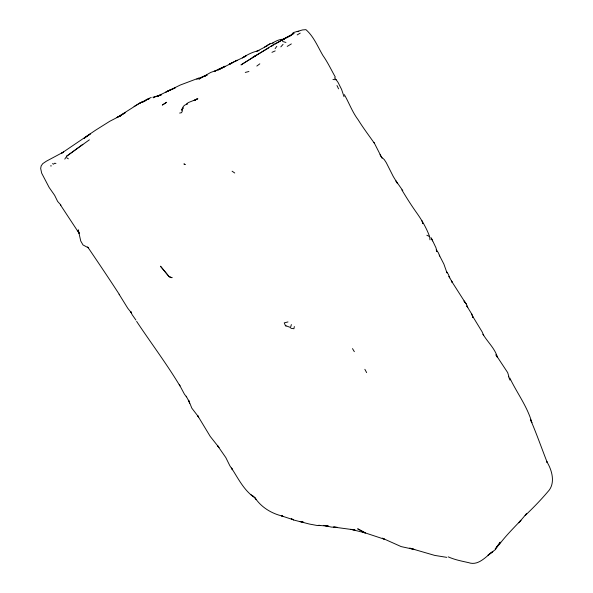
<?xml version="1.0" encoding="UTF-8"?>
<svg xmlns="http://www.w3.org/2000/svg" width="593" height="593" viewBox="0 0 593 593"><rect width="100%" height="100%" fill="white"/><g stroke="black" fill="none" stroke-linecap="round" stroke-linejoin="round"><path stroke-width="0.89" d="M294.343 326.558L293.92 328.737L290.852 328.292M291.371 324.579L290.533 327.492L285.374 325.55L284.24 322.874L287.983 321.94M182.592 110.446L181.577 112.692L179.642 113.063M64.77 159.117L65.919 157.404M275.115 48.633L276.805 46.328M84.191 138.54L85.073 137.368L90.225 134.04L84.51 138.08M183.126 108.111L181.532 110.224L183.422 106.28L185.209 104.842L187.677 103.975M495.207 548.866L500.299 542.158L495.422 549.563L488.039 555.159L492.835 551.557C485.726 556.708 478.403 566.145 468.5 562.616C461.606 561.082 454.698 559.777 448.204 556.842M255.598 55.705L240.98 64.911L274.463 44.052L290.926 35.469L293.32 32.593L302.437 29.946L305.929 29.65C313.771 36.521 317.737 46.684 322.933 55.52C327.759 62.347 331.302 69.967 335.416 77.246M181.68 109.616L183.163 107.956M280.815 46.884L283.046 44.379M499.358 544.396C505.859 535.709 513.545 528.141 520.943 520.254L518.779 522.804L526.673 513.523L525.168 515.495C533.085 507.964 540.749 500.099 547.821 491.753C555.819 483.569 552.113 470.116 546.702 461.524L547.235 462.503C541.602 448.108 536.539 433.609 530.387 419.37M496.511 547.28L499.714 543.914L497.823 545.575M245.91 55.727L242.367 57.877C247.615 54.512 252.922 51.806 259.052 50.598M256.821 66.06L259.823 63.822M82.835 144.329L66.26 156.47L89.387 139.815M291.371 35.18L294.069 33.26L283.157 39.227L290.926 35.469M123.262 113.878L119.712 116.361L121.595 115.057M186.506 103.857L188.426 102.537L197.869 98.764L193.933 100.647M201.768 77.216L198.885 79.158L210.76 72.42L217.031 70.174L214.288 71.434L224.984 66.542M148.591 98.734L149.429 98.542L139.444 103.301L116.917 117.599L118.022 117.021L109.831 121.246L95.532 130.223L61.576 153.216L63.636 151.978L46.499 161.118L42.778 163.624L41.162 165.907L40.665 168.442L41.68 173.178L49.16 187.484L54.638 195.319L57.632 201.42L60.946 205.134M122.269 114.619L125.612 112.425L124.048 113.396M272.639 42.97C276.093 40.895 280.015 38.923 284.143 39.279L280.808 40.45L284.625 38.819M139.444 103.301L134.092 106.481M256.361 55.216L252.314 57.647L268.829 47.84M287.212 46.395L291.356 43.912M271.105 46.484L273.38 45.12M274.9 44.216L280.563 40.999M256.813 51.287L267.213 45.846M264.485 47.047L270.364 43.652L273.306 43.007M297.182 34.905L300.236 33.104M155.381 96.652L159.524 95.532M195.193 99.928L196.661 99.075L194.267 100.454M145.952 100.261L142.906 102.003L146.916 99.32L151.237 97.437M153.357 97.815L155.789 96.422L158.427 96.118M116.917 117.599L121.091 115.22L119.282 116.235M270.364 43.652L267.458 45.283M196.787 79.217L205.282 75.748M199.018 77.972L180.242 85.051L157.894 96.014L160.844 94.976M231.685 63.31L229.298 64.111L245.887 56.187M281.364 40.591L284.581 38.938M229.647 64.044L237.141 60.249L236.014 60.805M170.243 89.914L166.381 91.789L175.187 87.86L165.684 92.123M147.946 99.239L149.429 98.542M271.957 52.34L275.182 50.909M217.927 69.529L225.088 66.216L218.298 69.959L232.167 62.91M229.261 64.252L230.106 63.911M202.739 76.868L207.016 75.2M203.999 76.208L206.787 75.178M204.2 76.297L206.831 75.348M160.755 94.984L158.272 95.769L161.244 94.984M145.715 100.647L144.566 100.966M159.799 95.265L157.582 95.873L159.391 95.577M245.272 72.428L248.919 71.508M297.241 31.659L298.842 31.37M152.875 97.208L157.664 96.133M319.649 525.376L317.225 525.509L309.294 524.027L293.743 520.024L291.252 518.749L293.298 519.764M319.746 525.346L318.322 525.383L328.448 526.117L323.659 525.398L331.309 527.073L337.41 527.392L333.6 527.066L355.037 529.957L350.797 529.327L365.518 532.922M50.524 165.884L51.406 165.907M332.94 79.536L336.142 79.707L338.054 82.405L341.583 89.387L344.014 96.666M446.803 557.361L434.713 555.404L409.681 548.14L414.752 549.563L401.172 546.605L382.352 538.185L384.538 539.274L362.901 532.136L364.651 532.662M301.785 521.892L303.712 522.196M300.117 521.618L302.815 522.048M293.55 519.831L281.475 515.873L282.854 516.162C272.38 513.872 262.195 507.904 255.902 499.084L256.361 499.706L254.182 496.986L255.19 498.016C244.153 490.863 238.408 478.729 231.463 468.025L232.552 469.789L229.906 465.861L225.807 457.559L217.49 445.565L218.987 447.507L210.219 436.411L197.536 415.419L198.611 417.02L191.843 408.184L188.589 400.171L189.656 403.596M55.935 163.498L54.786 163.194L53.437 164.209L52.525 163.616M282.587 41.48L285.945 42.444M426.841 235.243L429.606 236.607L429.999 239.846M66.601 157.694L68.343 158.813M232.093 171.207L234.739 173M252.485 495.785L253.352 496.393L250.995 494.732M88.305 247.807L82.99 244.931L80.715 240.943L78.269 229.876L78.773 232.567L78.12 231.122L79.225 233.464L60.412 204.874M285.374 325.55L286.011 326.135M334.415 77.757L336.142 79.707M119.497 294.721C109.097 278.651 98.379 262.751 87.623 246.881M131.557 313.074L127.747 308.241L119.104 294.261M186.498 396.865L184.467 394.249L179.286 384.56L179.916 385.895C166.559 363.628 150.904 342.932 136.612 321.376M135.901 320.05L132.165 314.72L130.645 311.414L131.253 312.518M466.335 304.068L464.089 301.088L466.335 304.068L467.744 307.522L466.817 305.973L471.731 314.045L473.051 317.551L471.731 314.045M401.854 189.916C406.613 197.854 411.283 205.26 416.642 212.791C421.89 220.188 426.53 228.097 429.606 236.607M402.788 190.627L396.013 180.984L397.621 183.66L393.211 176.388L386.302 162.719L384.22 159.532L381.484 157.13L374.013 142.453M374.457 143.365C368.928 135.508 363.183 127.91 358.105 119.727C352.346 112.121 349.099 102.945 344.348 94.65M472.451 315.973L482.102 331.791L483.688 335.49L483.036 334.296C487.72 342.265 494.925 348.373 497.527 357.564L495.904 354.747L507.652 372.574L508.883 376.525M189.026 401.557L186.224 396.213M352.494 348.61L354.34 351.671M380.017 154.729L382.04 158.131M465.157 302.489L451.451 281.008L452.274 282.431L449.034 276.331L449.605 277.917L448.456 274.485L446.433 271.446L446.989 272.891L443.898 264.122L439.309 255.183M431.748 238.905L436.011 247.867L436.848 251.462L436.248 249.801L438.353 252.744L439.702 256.043M364.851 369.298L366.652 372.612M509.802 377.949C516.948 392.996 527.31 406.427 531.884 422.676L530.401 419.451M430.963 237.541L432.594 240.936M336.98 85.511L338.573 88.846M508.579 376.718L509.995 380.135M422.512 222.568L422.861 223.583L421.816 220.492M165.032 103.315L162.304 105.087L166.648 102.27L165.032 103.315M142.187 101.952L138.873 103.642L142.253 101.937M171.985 277.687L169.168 276.731L160.503 266.257L169.168 276.731L171.985 277.687M185.112 164.461L184.038 163.994L185.112 164.461M365.051 532.788L357.801 528.874L365.051 532.788"/></g></svg>
